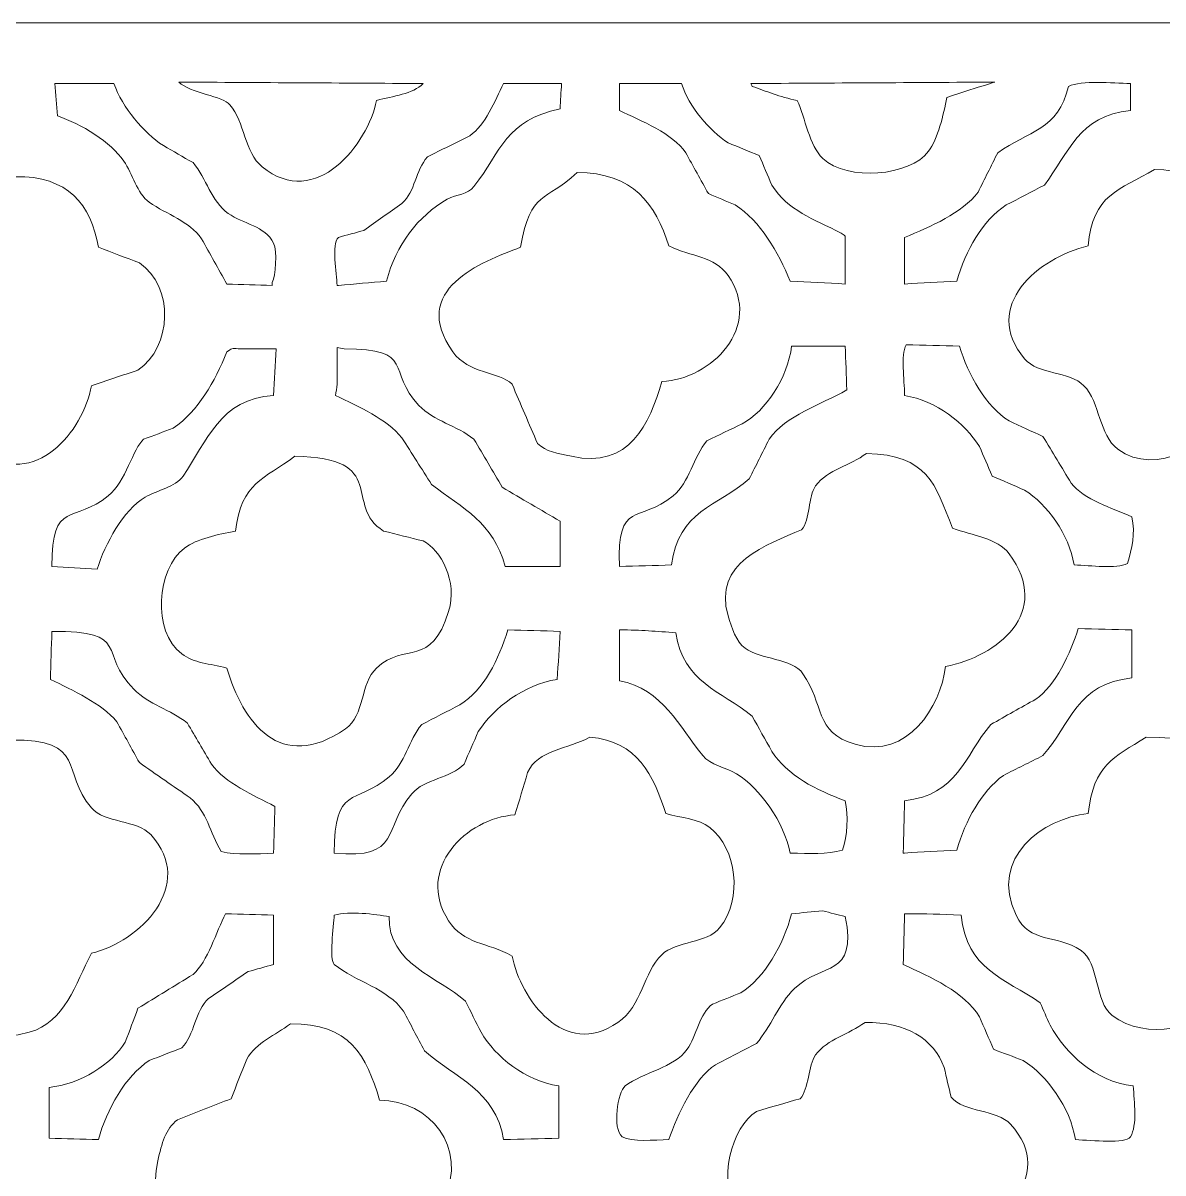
# Model space of a CAD drawing. Header units: centimetres. Extents: x -27.5 to -1.9, y -9.6 to -4.5.
# Drawn here: x -10.521 to -8.03, y -6.987 to -4.475 of the extents above; entities that cross this region are included whole.
import ezdxf

# ---------------------------------------------------------------- set-up
doc = ezdxf.new("R2010")
doc.units = ezdxf.units.CM
doc.header["$MEASUREMENT"] = 0
doc.layers.add('layer 1', color=7, linetype='Continuous')

msp = doc.modelspace()

# ---------------------------------------------------------------- linework, layer by layer
at = {"layer": 'layer 1', "color": 7, "lineweight": 9}
for points, knots in [([(-13.01142, -4.47497), (-13.01142, -4.47497), (-1.85083, -4.47497), (-1.85083, -4.47497), (-1.85083, -4.47497), (-1.85083, -4.47497), (-1.85083, -9.50001), (-1.85083, -9.50001), (-1.85083, -9.50001), (-1.85083, -9.50001), (-13.01142, -9.50001), (-13.01142, -9.50001), (-13.01142, -9.50001), (-13.01142, -9.50001), (-13.01142, -4.47497), (-13.01142, -4.47497)], [0, 0, 0, 0, 0.2, 0.2, 0.2, 0.2, 0.4, 0.4, 0.4, 0.4, 0.6, 0.6, 0.6, 0.6, 1, 1, 1, 1]), ([(-10.45136, -4.6072), (-10.44931, -4.63084), (-10.44725, -4.6545), (-10.44519, -4.67815), (-10.44519, -4.67815), (-10.39396, -4.69482), (-10.32818, -4.73552), (-10.30021, -4.77686), (-10.30021, -4.77686), (-10.28114, -4.80504), (-10.27195, -4.84684), (-10.24469, -4.86632), (-10.24469, -4.86632), (-10.20584, -4.89407), (-10.15741, -4.90726), (-10.13055, -4.94652), (-10.13055, -4.94652), (-10.11204, -4.97942), (-10.09353, -5.01233), (-10.07502, -5.04523), (-10.07502, -5.04523), (-10.04212, -5.04626), (-10.00921, -5.04729), (-9.97631, -5.04831), (-9.97631, -5.04831), (-9.97631, -5.04626), (-9.97631, -5.0442), (-9.97631, -5.04215), (-9.97631, -5.04215), (-9.9682, -5.02729), (-9.96473, -4.97466), (-9.97323, -4.95577), (-9.97323, -4.95577), (-9.9919, -4.91797), (-10.03904, -4.91452), (-10.07194, -4.89099), (-10.07194, -4.89099), (-10.1093, -4.86428), (-10.11977, -4.81499), (-10.14906, -4.77994), (-10.14906, -4.77994), (-10.17065, -4.7676), (-10.19225, -4.75526), (-10.21384, -4.74293), (-10.21384, -4.74293), (-10.25707, -4.71401), (-10.30372, -4.66021), (-10.3218, -4.6072), (-10.3218, -4.6072), (-10.36499, -4.6072), (-10.40818, -4.6072), (-10.45136, -4.6072)], [0, 0, 0, 0, 0.0714286, 0.0714286, 0.0714286, 0.0714286, 0.1428571, 0.1428571, 0.1428571, 0.1428571, 0.2142857, 0.2142857, 0.2142857, 0.2142857, 0.2857143, 0.2857143, 0.2857143, 0.2857143, 0.3571429, 0.3571429, 0.3571429, 0.3571429, 0.4285714, 0.4285714, 0.4285714, 0.4285714, 0.5, 0.5, 0.5, 0.5, 0.5714286, 0.5714286, 0.5714286, 0.5714286, 0.6428571, 0.6428571, 0.6428571, 0.6428571, 0.7142857, 0.7142857, 0.7142857, 0.7142857, 0.7857143, 0.7857143, 0.7857143, 0.7857143, 0.8571429, 0.8571429, 0.8571429, 0.8571429, 1, 1, 1, 1]), ([(-10.17991, -4.60411), (-10.15583, -4.62844), (-10.08255, -4.63464), (-10.06886, -4.65347), (-10.06886, -4.65347), (-10.03563, -4.69136), (-10.03715, -4.7574), (-9.99791, -4.7892), (-9.99791, -4.7892), (-9.87975, -4.88493), (-9.76728, -4.73882), (-9.74804, -4.64421), (-9.74804, -4.64421), (-9.71196, -4.6346), (-9.66888, -4.6304), (-9.64625, -4.6072), (-9.64625, -4.6072), (-9.82412, -4.60617), (-10.00204, -4.60514), (-10.17991, -4.60411)], [0, 0, 0, 0, 0.1666667, 0.1666667, 0.1666667, 0.1666667, 0.3333333, 0.3333333, 0.3333333, 0.3333333, 0.5, 0.5, 0.5, 0.5, 0.6666667, 0.6666667, 0.6666667, 0.6666667, 1, 1, 1, 1]), ([(-9.34394, -4.6072), (-9.3861, -4.6072), (-9.42826, -4.6072), (-9.47042, -4.6072), (-9.47042, -4.6072), (-9.4895, -4.64593), (-9.51028, -4.69768), (-9.54445, -4.72133), (-9.54445, -4.72133), (-9.57529, -4.73676), (-9.60615, -4.75218), (-9.63699, -4.7676), (-9.63699, -4.7676), (-9.66281, -4.79745), (-9.66371, -4.84298), (-9.69252, -4.8694), (-9.69252, -4.8694), (-9.72028, -4.88893), (-9.74805, -4.90847), (-9.77581, -4.92801), (-9.77581, -4.92801), (-9.79431, -4.93315), (-9.81282, -4.93829), (-9.83133, -4.94343), (-9.83133, -4.94343), (-9.8474, -4.95885), (-9.8346, -5.02167), (-9.83442, -5.04831), (-9.83442, -5.04831), (-9.83339, -5.04831), (-9.83236, -5.04831), (-9.83133, -5.04831), (-9.83133, -5.04831), (-9.79637, -5.04523), (-9.76141, -5.04214), (-9.72645, -5.03906), (-9.72645, -5.03906), (-9.70535, -4.95959), (-9.65776, -4.89652), (-9.59381, -4.86015), (-9.59381, -4.86015), (-9.57304, -4.84833), (-9.54909, -4.85057), (-9.5352, -4.83238), (-9.5352, -4.83238), (-9.47512, -4.75375), (-9.46588, -4.68754), (-9.34703, -4.66272), (-9.34703, -4.66272), (-9.346, -4.64422), (-9.34497, -4.6257), (-9.34394, -4.6072)], [0, 0, 0, 0, 0.0714286, 0.0714286, 0.0714286, 0.0714286, 0.1428571, 0.1428571, 0.1428571, 0.1428571, 0.2142857, 0.2142857, 0.2142857, 0.2142857, 0.2857143, 0.2857143, 0.2857143, 0.2857143, 0.3571429, 0.3571429, 0.3571429, 0.3571429, 0.4285714, 0.4285714, 0.4285714, 0.4285714, 0.5, 0.5, 0.5, 0.5, 0.5714286, 0.5714286, 0.5714286, 0.5714286, 0.6428571, 0.6428571, 0.6428571, 0.6428571, 0.7142857, 0.7142857, 0.7142857, 0.7142857, 0.7857143, 0.7857143, 0.7857143, 0.7857143, 0.8571429, 0.8571429, 0.8571429, 0.8571429, 1, 1, 1, 1]), ([(-9.21747, -4.6072), (-9.21747, -4.62673), (-9.21747, -4.64627), (-9.21747, -4.66581), (-9.21747, -4.66581), (-9.17011, -4.6894), (-9.101, -4.71553), (-9.07248, -4.75835), (-9.07248, -4.75835), (-9.05603, -4.78817), (-9.03958, -4.81799), (-9.02313, -4.84781), (-9.02313, -4.84781), (-9.00359, -4.85603), (-8.98405, -4.86426), (-8.96452, -4.87248), (-8.96452, -4.87248), (-8.90927, -4.90733), (-8.87071, -4.97544), (-8.84421, -5.03906), (-8.84421, -5.03906), (-8.80412, -5.04112), (-8.76401, -5.04317), (-8.72391, -5.04523), (-8.72391, -5.04523), (-8.72391, -5.01027), (-8.72391, -4.97531), (-8.72391, -4.94035), (-8.72391, -4.94035), (-8.72699, -4.93829), (-8.73008, -4.93624), (-8.73316, -4.93418), (-8.73316, -4.93418), (-8.79447, -4.90226), (-8.84857, -4.88544), (-8.88431, -4.8293), (-8.88431, -4.8293), (-8.89357, -4.80771), (-8.90282, -4.78611), (-8.91208, -4.76452), (-8.91208, -4.76452), (-8.9347, -4.75527), (-8.95732, -4.74601), (-8.97994, -4.73676), (-8.97994, -4.73676), (-9.02077, -4.70982), (-9.06583, -4.65833), (-9.08174, -4.6072), (-9.08174, -4.6072), (-9.12698, -4.6072), (-9.17223, -4.6072), (-9.21747, -4.6072)], [0, 0, 0, 0, 0.0714286, 0.0714286, 0.0714286, 0.0714286, 0.1428571, 0.1428571, 0.1428571, 0.1428571, 0.2142857, 0.2142857, 0.2142857, 0.2142857, 0.2857143, 0.2857143, 0.2857143, 0.2857143, 0.3571429, 0.3571429, 0.3571429, 0.3571429, 0.4285714, 0.4285714, 0.4285714, 0.4285714, 0.5, 0.5, 0.5, 0.5, 0.5714286, 0.5714286, 0.5714286, 0.5714286, 0.6428571, 0.6428571, 0.6428571, 0.6428571, 0.7142857, 0.7142857, 0.7142857, 0.7142857, 0.7857143, 0.7857143, 0.7857143, 0.7857143, 0.8571429, 0.8571429, 0.8571429, 0.8571429, 1, 1, 1, 1]), ([(-8.39693, -4.60411), (-8.57479, -4.60514), (-8.75272, -4.60617), (-8.93059, -4.6072), (-8.93059, -4.6072), (-8.92956, -4.60925), (-8.92853, -4.61131), (-8.9275, -4.61337), (-8.9275, -4.61337), (-8.89643, -4.624), (-8.86804, -4.63624), (-8.82879, -4.64421), (-8.82879, -4.64421), (-8.81127, -4.68325), (-8.80279, -4.74276), (-8.77326, -4.77069), (-8.77326, -4.77069), (-8.71929, -4.82175), (-8.58268, -4.80957), (-8.54191, -4.75526), (-8.54191, -4.75526), (-8.5213, -4.72782), (-8.50969, -4.67523), (-8.50181, -4.63805), (-8.50181, -4.63805), (-8.48381, -4.63056), (-8.39693, -4.60411), (-8.39693, -4.60411)], [0, 0, 0, 0, 0.125, 0.125, 0.125, 0.125, 0.25, 0.25, 0.25, 0.25, 0.375, 0.375, 0.375, 0.375, 0.5, 0.5, 0.5, 0.5, 0.625, 0.625, 0.625, 0.625, 0.75, 0.75, 0.75, 0.75, 1, 1, 1, 1]), ([(-8.10079, -4.6072), (-8.14152, -4.60636), (-8.20675, -4.59953), (-8.23652, -4.61337), (-8.23652, -4.61337), (-8.25744, -4.70815), (-8.32536, -4.71184), (-8.39076, -4.75835), (-8.39076, -4.75835), (-8.40515, -4.78714), (-8.41955, -4.81593), (-8.43394, -4.84472), (-8.43394, -4.84472), (-8.46794, -4.8904), (-8.53871, -4.92002), (-8.59435, -4.94343), (-8.59435, -4.94343), (-8.59435, -4.97736), (-8.59435, -5.0113), (-8.59435, -5.04523), (-8.59435, -5.04523), (-8.55631, -5.04317), (-8.51826, -5.04112), (-8.48021, -5.03906), (-8.48021, -5.03906), (-8.46061, -4.97143), (-8.42467, -4.90724), (-8.37225, -4.87248), (-8.37225, -4.87248), (-8.34449, -4.85809), (-8.31672, -4.84369), (-8.28896, -4.8293), (-8.28896, -4.8293), (-8.23561, -4.75896), (-8.21397, -4.67714), (-8.10079, -4.66581), (-8.10079, -4.66581), (-8.10079, -4.64627), (-8.10079, -4.62673), (-8.10079, -4.6072)], [0, 0, 0, 0, 0.0909091, 0.0909091, 0.0909091, 0.0909091, 0.1818182, 0.1818182, 0.1818182, 0.1818182, 0.2727273, 0.2727273, 0.2727273, 0.2727273, 0.3636364, 0.3636364, 0.3636364, 0.3636364, 0.4545455, 0.4545455, 0.4545455, 0.4545455, 0.5454545, 0.5454545, 0.5454545, 0.5454545, 0.6363636, 0.6363636, 0.6363636, 0.6363636, 0.7272727, 0.7272727, 0.7272727, 0.7272727, 0.8181818, 0.8181818, 0.8181818, 0.8181818, 1, 1, 1, 1]), ([(-8.04835, -4.79537), (-8.12428, -4.83987), (-8.18414, -4.84898), (-8.19333, -4.96194), (-8.19333, -4.96194), (-8.30134, -4.98729), (-8.42858, -5.09339), (-8.33215, -5.20872), (-8.33215, -5.20872), (-8.30283, -5.24378), (-8.23409, -5.23501), (-8.20259, -5.26733), (-8.20259, -5.26733), (-8.16689, -5.30395), (-8.17, -5.37496), (-8.12855, -5.40614), (-8.12855, -5.40614), (-8.0457, -5.46848), (-7.92116, -5.39062), (-7.89103, -5.32903), (-7.89103, -5.32903), (-7.88692, -5.30538), (-7.8828, -5.28172), (-7.87869, -5.25808), (-7.87869, -5.25808), (-7.8011, -5.23672), (-7.64254, -5.1625), (-7.72137, -5.04523), (-7.72137, -5.04523), (-7.75467, -4.99568), (-7.81635, -4.98322), (-7.87252, -4.95577), (-7.87252, -4.95577), (-7.89197, -4.86139), (-7.93381, -4.79522), (-8.04835, -4.79537)], [0, 0, 0, 0, 0.1, 0.1, 0.1, 0.1, 0.2, 0.2, 0.2, 0.2, 0.3, 0.3, 0.3, 0.3, 0.4, 0.4, 0.4, 0.4, 0.5, 0.5, 0.5, 0.5, 0.6, 0.6, 0.6, 0.6, 0.7, 0.7, 0.7, 0.7, 0.8, 0.8, 0.8, 0.8, 1, 1, 1, 1]), ([(-10.53774, -4.81079), (-10.57128, -4.83176), (-10.61451, -4.84656), (-10.63645, -4.87865), (-10.63645, -4.87865), (-10.64776, -4.91053), (-10.65907, -4.94241), (-10.67038, -4.97428), (-10.67038, -4.97428), (-10.68889, -4.97839), (-10.7074, -4.98251), (-10.72591, -4.98662), (-10.72591, -4.98662), (-10.77545, -5.00966), (-10.86033, -5.0714), (-10.83696, -5.16245), (-10.83696, -5.16245), (-10.81087, -5.26409), (-10.75475, -5.22038), (-10.68889, -5.26733), (-10.68889, -5.26733), (-10.64667, -5.29743), (-10.65803, -5.38288), (-10.61485, -5.41231), (-10.61485, -5.41231), (-10.49264, -5.49563), (-10.38953, -5.36731), (-10.37116, -5.26733), (-10.37116, -5.26733), (-10.33723, -5.25602), (-10.30329, -5.24471), (-10.26936, -5.2334), (-10.26936, -5.2334), (-10.19484, -5.18285), (-10.18966, -5.05138), (-10.26628, -4.99896), (-10.26628, -4.99896), (-10.2961, -4.98765), (-10.32592, -4.97634), (-10.35574, -4.96503), (-10.35574, -4.96503), (-10.37198, -4.87203), (-10.4226, -4.80829), (-10.53774, -4.81079)], [0, 0, 0, 0, 0.0833333, 0.0833333, 0.0833333, 0.0833333, 0.1666667, 0.1666667, 0.1666667, 0.1666667, 0.25, 0.25, 0.25, 0.25, 0.3333333, 0.3333333, 0.3333333, 0.3333333, 0.4166667, 0.4166667, 0.4166667, 0.4166667, 0.5, 0.5, 0.5, 0.5, 0.5833333, 0.5833333, 0.5833333, 0.5833333, 0.6666667, 0.6666667, 0.6666667, 0.6666667, 0.75, 0.75, 0.75, 0.75, 0.8333333, 0.8333333, 0.8333333, 0.8333333, 1, 1, 1, 1]), ([(-9.31001, -4.80154), (-9.37984, -4.8679), (-9.41101, -4.83802), (-9.4334, -4.96503), (-9.4334, -4.96503), (-9.51966, -4.99753), (-9.67787, -5.05745), (-9.58147, -5.1933), (-9.58147, -5.1933), (-9.54691, -5.242), (-9.48134, -5.23576), (-9.45191, -5.26425), (-9.45191, -5.26425), (-9.4334, -5.30743), (-9.41489, -5.35062), (-9.39638, -5.39381), (-9.39638, -5.39381), (-9.37775, -5.41153), (-9.35268, -5.41487), (-9.32235, -5.42157), (-9.32235, -5.42157), (-9.19536, -5.44962), (-9.1514, -5.35088), (-9.12493, -5.25808), (-9.12493, -5.25808), (-9.01609, -5.25397), (-8.90289, -5.13778), (-8.97994, -5.02672), (-8.97994, -5.02672), (-9.00978, -4.98372), (-9.05991, -4.98633), (-9.1095, -4.96194), (-9.1095, -4.96194), (-9.13822, -4.87072), (-9.18683, -4.80172), (-9.31001, -4.80154)], [0, 0, 0, 0, 0.1, 0.1, 0.1, 0.1, 0.2, 0.2, 0.2, 0.2, 0.3, 0.3, 0.3, 0.3, 0.4, 0.4, 0.4, 0.4, 0.5, 0.5, 0.5, 0.5, 0.6, 0.6, 0.6, 0.6, 0.7, 0.7, 0.7, 0.7, 0.8, 0.8, 0.8, 0.8, 1, 1, 1, 1]), ([(-10.45753, -5.66218), (-10.42463, -5.66423), (-10.39172, -5.66629), (-10.35882, -5.66835), (-10.35882, -5.66835), (-10.34111, -5.6128), (-10.30101, -5.53926), (-10.25394, -5.51103), (-10.25394, -5.51103), (-10.22748, -5.49515), (-10.18761, -5.48942), (-10.17065, -5.46475), (-10.17065, -5.46475), (-10.11952, -5.3904), (-10.08993, -5.295), (-9.97323, -5.28892), (-9.97323, -5.28892), (-9.97117, -5.255), (-9.96912, -5.22106), (-9.96706, -5.18713), (-9.96706, -5.18713), (-9.99482, -5.18713), (-10.02259, -5.18713), (-10.05035, -5.18713), (-10.05035, -5.18713), (-10.06424, -5.18427), (-10.06451, -5.18673), (-10.07502, -5.1933), (-10.07502, -5.1933), (-10.10195, -5.25916), (-10.13691, -5.32244), (-10.19225, -5.35987), (-10.19225, -5.35987), (-10.21384, -5.3681), (-10.23543, -5.37633), (-10.25702, -5.38455), (-10.25702, -5.38455), (-10.27995, -5.40412), (-10.29632, -5.47671), (-10.33414, -5.50794), (-10.33414, -5.50794), (-10.40875, -5.56954), (-10.45804, -5.51468), (-10.45753, -5.66218)], [0, 0, 0, 0, 0.0833333, 0.0833333, 0.0833333, 0.0833333, 0.1666667, 0.1666667, 0.1666667, 0.1666667, 0.25, 0.25, 0.25, 0.25, 0.3333333, 0.3333333, 0.3333333, 0.3333333, 0.4166667, 0.4166667, 0.4166667, 0.4166667, 0.5, 0.5, 0.5, 0.5, 0.5833333, 0.5833333, 0.5833333, 0.5833333, 0.6666667, 0.6666667, 0.6666667, 0.6666667, 0.75, 0.75, 0.75, 0.75, 0.8333333, 0.8333333, 0.8333333, 0.8333333, 1, 1, 1, 1]), ([(-9.34703, -5.66218), (-9.34703, -5.62928), (-9.34703, -5.59637), (-9.34703, -5.56347), (-9.34703, -5.56347), (-9.38918, -5.53879), (-9.43135, -5.51411), (-9.4735, -5.48943), (-9.4735, -5.48943), (-9.49406, -5.45448), (-9.51463, -5.41951), (-9.5352, -5.38455), (-9.5352, -5.38455), (-9.57338, -5.35346), (-9.62208, -5.34552), (-9.6555, -5.31052), (-9.6555, -5.31052), (-9.72711, -5.23552), (-9.6616, -5.18587), (-9.81899, -5.18713), (-9.81899, -5.18713), (-9.82413, -5.1861), (-9.82927, -5.18507), (-9.83442, -5.18404), (-9.83442, -5.18404), (-9.83442, -5.21077), (-9.83442, -5.23752), (-9.83442, -5.26425), (-9.83442, -5.26425), (-9.83544, -5.27247), (-9.83647, -5.2807), (-9.8375, -5.28892), (-9.8375, -5.28892), (-9.78731, -5.31294), (-9.72602, -5.34028), (-9.69252, -5.38147), (-9.69252, -5.38147), (-9.67093, -5.4154), (-9.64933, -5.44933), (-9.62774, -5.48326), (-9.62774, -5.48326), (-9.55992, -5.53589), (-9.49247, -5.56605), (-9.46733, -5.66218), (-9.46733, -5.66218), (-9.42723, -5.66218), (-9.38712, -5.66218), (-9.34703, -5.66218)], [0, 0, 0, 0, 0.0769231, 0.0769231, 0.0769231, 0.0769231, 0.1538462, 0.1538462, 0.1538462, 0.1538462, 0.2307692, 0.2307692, 0.2307692, 0.2307692, 0.3076923, 0.3076923, 0.3076923, 0.3076923, 0.3846154, 0.3846154, 0.3846154, 0.3846154, 0.4615385, 0.4615385, 0.4615385, 0.4615385, 0.5384615, 0.5384615, 0.5384615, 0.5384615, 0.6153846, 0.6153846, 0.6153846, 0.6153846, 0.6923077, 0.6923077, 0.6923077, 0.6923077, 0.7692308, 0.7692308, 0.7692308, 0.7692308, 0.8461538, 0.8461538, 0.8461538, 0.8461538, 1, 1, 1, 1]), ([(-9.21747, -5.66218), (-9.17943, -5.66115), (-9.14137, -5.66012), (-9.10333, -5.65909), (-9.10333, -5.65909), (-9.08918, -5.54044), (-9.00367, -5.5315), (-8.93367, -5.47092), (-8.93367, -5.47092), (-8.91928, -5.44214), (-8.90488, -5.41334), (-8.89048, -5.38455), (-8.89048, -5.38455), (-8.85382, -5.33194), (-8.7776, -5.30958), (-8.72082, -5.27659), (-8.72082, -5.27659), (-8.72185, -5.24471), (-8.72288, -5.21283), (-8.72391, -5.18096), (-8.72391, -5.18096), (-8.76298, -5.18096), (-8.80206, -5.18096), (-8.84113, -5.18096), (-8.84113, -5.18096), (-8.85002, -5.25112), (-8.89754, -5.32232), (-8.9491, -5.35062), (-8.9491, -5.35062), (-8.9748, -5.36296), (-9.00051, -5.3753), (-9.02621, -5.38764), (-9.02621, -5.38764), (-9.05651, -5.42387), (-9.06409, -5.47783), (-9.10025, -5.50794), (-9.10025, -5.50794), (-9.17497, -5.57017), (-9.22236, -5.51415), (-9.21747, -5.66218)], [0, 0, 0, 0, 0.0909091, 0.0909091, 0.0909091, 0.0909091, 0.1818182, 0.1818182, 0.1818182, 0.1818182, 0.2727273, 0.2727273, 0.2727273, 0.2727273, 0.3636364, 0.3636364, 0.3636364, 0.3636364, 0.4545455, 0.4545455, 0.4545455, 0.4545455, 0.5454545, 0.5454545, 0.5454545, 0.5454545, 0.6363636, 0.6363636, 0.6363636, 0.6363636, 0.7272727, 0.7272727, 0.7272727, 0.7272727, 0.8181818, 0.8181818, 0.8181818, 0.8181818, 1, 1, 1, 1]), ([(-8.59126, -5.17787), (-8.60255, -5.20221), (-8.5951, -5.25208), (-8.59435, -5.28892), (-8.59435, -5.28892), (-8.52432, -5.30007), (-8.46292, -5.34983), (-8.43086, -5.39997), (-8.43086, -5.39997), (-8.4216, -5.42157), (-8.41235, -5.44316), (-8.4031, -5.46475), (-8.4031, -5.46475), (-8.37945, -5.47504), (-8.35579, -5.48532), (-8.33215, -5.4956), (-8.33215, -5.4956), (-8.28327, -5.52636), (-8.23504, -5.59159), (-8.22418, -5.65909), (-8.22418, -5.65909), (-8.18561, -5.65989), (-8.13332, -5.66824), (-8.10696, -5.65601), (-8.10696, -5.65601), (-8.09801, -5.62309), (-8.08932, -5.59019), (-8.09771, -5.55421), (-8.09771, -5.55421), (-8.14117, -5.53391), (-8.20262, -5.51683), (-8.23035, -5.48018), (-8.23035, -5.48018), (-8.25091, -5.44625), (-8.27148, -5.41231), (-8.29204, -5.37838), (-8.29204, -5.37838), (-8.31672, -5.36707), (-8.3414, -5.35576), (-8.36608, -5.34445), (-8.36608, -5.34445), (-8.4153, -5.31317), (-8.45703, -5.24337), (-8.47404, -5.18096), (-8.47404, -5.18096), (-8.51311, -5.17993), (-8.5522, -5.1789), (-8.59126, -5.17787)], [0, 0, 0, 0, 0.0769231, 0.0769231, 0.0769231, 0.0769231, 0.1538462, 0.1538462, 0.1538462, 0.1538462, 0.2307692, 0.2307692, 0.2307692, 0.2307692, 0.3076923, 0.3076923, 0.3076923, 0.3076923, 0.3846154, 0.3846154, 0.3846154, 0.3846154, 0.4615385, 0.4615385, 0.4615385, 0.4615385, 0.5384615, 0.5384615, 0.5384615, 0.5384615, 0.6153846, 0.6153846, 0.6153846, 0.6153846, 0.6923077, 0.6923077, 0.6923077, 0.6923077, 0.7692308, 0.7692308, 0.7692308, 0.7692308, 0.8461538, 0.8461538, 0.8461538, 0.8461538, 1, 1, 1, 1]), ([(-9.92696, -5.42157), (-9.99347, -5.47235), (-10.0433, -5.47739), (-10.05652, -5.58506), (-10.05652, -5.58506), (-10.0946, -5.59225), (-10.14094, -5.60195), (-10.16757, -5.62208), (-10.16757, -5.62208), (-10.2279, -5.66767), (-10.2398, -5.80407), (-10.17374, -5.85343), (-10.17374, -5.85343), (-10.14697, -5.87343), (-10.11373, -5.87442), (-10.07502, -5.88428), (-10.07502, -5.88428), (-10.04069, -6.0027), (-9.9583, -6.11565), (-9.81591, -6.01692), (-9.81591, -6.01692), (-9.77331, -5.98739), (-9.78435, -5.91786), (-9.74804, -5.88428), (-9.74804, -5.88428), (-9.68473, -5.82573), (-9.62877, -5.88528), (-9.59072, -5.76089), (-9.59072, -5.76089), (-9.57037, -5.69435), (-9.60774, -5.6265), (-9.64625, -5.60665), (-9.64625, -5.60665), (-9.67503, -5.59945), (-9.70383, -5.59226), (-9.73262, -5.58506), (-9.73262, -5.58506), (-9.82252, -5.52921), (-9.7181, -5.42427), (-9.92696, -5.42157)], [0, 0, 0, 0, 0.0909091, 0.0909091, 0.0909091, 0.0909091, 0.1818182, 0.1818182, 0.1818182, 0.1818182, 0.2727273, 0.2727273, 0.2727273, 0.2727273, 0.3636364, 0.3636364, 0.3636364, 0.3636364, 0.4545455, 0.4545455, 0.4545455, 0.4545455, 0.5454545, 0.5454545, 0.5454545, 0.5454545, 0.6363636, 0.6363636, 0.6363636, 0.6363636, 0.7272727, 0.7272727, 0.7272727, 0.7272727, 0.8181818, 0.8181818, 0.8181818, 0.8181818, 1, 1, 1, 1]), ([(-8.67764, -5.4154), (-8.71365, -5.44215), (-8.76223, -5.45033), (-8.78869, -5.48635), (-8.78869, -5.48635), (-8.8052, -5.50883), (-8.80034, -5.56051), (-8.81954, -5.58197), (-8.81954, -5.58197), (-8.89474, -5.61571), (-9.01434, -5.65218), (-8.97994, -5.77014), (-8.97994, -5.77014), (-8.97216, -5.79683), (-8.96253, -5.82667), (-8.94293, -5.84109), (-8.94293, -5.84109), (-8.90952, -5.86566), (-8.84018, -5.86278), (-8.81645, -5.89662), (-8.81645, -5.89662), (-8.76972, -5.96325), (-8.79232, -6.02468), (-8.70232, -6.05085), (-8.70232, -6.05085), (-8.587, -6.08439), (-8.51591, -5.9682), (-8.50489, -5.88119), (-8.50489, -5.88119), (-8.39193, -5.85857), (-8.27045, -5.76344), (-8.36608, -5.63441), (-8.36608, -5.63441), (-8.39088, -5.60095), (-8.44693, -5.59429), (-8.48947, -5.57889), (-8.48947, -5.57889), (-8.52817, -5.48072), (-8.54371, -5.41912), (-8.67764, -5.4154)], [0, 0, 0, 0, 0.0909091, 0.0909091, 0.0909091, 0.0909091, 0.1818182, 0.1818182, 0.1818182, 0.1818182, 0.2727273, 0.2727273, 0.2727273, 0.2727273, 0.3636364, 0.3636364, 0.3636364, 0.3636364, 0.4545455, 0.4545455, 0.4545455, 0.4545455, 0.5454545, 0.5454545, 0.5454545, 0.5454545, 0.6363636, 0.6363636, 0.6363636, 0.6363636, 0.7272727, 0.7272727, 0.7272727, 0.7272727, 0.8181818, 0.8181818, 0.8181818, 0.8181818, 1, 1, 1, 1]), ([(-10.45753, -5.80408), (-10.45856, -5.83903), (-10.45959, -5.874), (-10.46062, -5.90896), (-10.46062, -5.90896), (-10.41164, -5.9329), (-10.34931, -5.96139), (-10.31564, -6.0015), (-10.31564, -6.0015), (-10.29918, -6.03131), (-10.28273, -6.06114), (-10.26628, -6.09096), (-10.26628, -6.09096), (-10.22927, -6.11666), (-10.19224, -6.14237), (-10.15523, -6.16807), (-10.15523, -6.16807), (-10.1178, -6.19777), (-10.11321, -6.24305), (-10.08736, -6.28529), (-10.08736, -6.28529), (-10.05528, -6.29275), (-10.00972, -6.29046), (-9.97323, -6.28838), (-9.97323, -6.28838), (-9.9722, -6.25445), (-9.97117, -6.22051), (-9.97014, -6.18658), (-9.97014, -6.18658), (-10.01747, -6.1616), (-10.07824, -6.13602), (-10.10896, -6.09404), (-10.10896, -6.09404), (-10.12644, -6.06422), (-10.14392, -6.0344), (-10.1614, -6.00458), (-10.1614, -6.00458), (-10.19913, -5.97487), (-10.24559, -5.96411), (-10.27862, -5.93055), (-10.27862, -5.93055), (-10.35762, -5.85027), (-10.28221, -5.80385), (-10.45753, -5.80408)], [0, 0, 0, 0, 0.0833333, 0.0833333, 0.0833333, 0.0833333, 0.1666667, 0.1666667, 0.1666667, 0.1666667, 0.25, 0.25, 0.25, 0.25, 0.3333333, 0.3333333, 0.3333333, 0.3333333, 0.4166667, 0.4166667, 0.4166667, 0.4166667, 0.5, 0.5, 0.5, 0.5, 0.5833333, 0.5833333, 0.5833333, 0.5833333, 0.6666667, 0.6666667, 0.6666667, 0.6666667, 0.75, 0.75, 0.75, 0.75, 0.8333333, 0.8333333, 0.8333333, 0.8333333, 1, 1, 1, 1]), ([(-9.34703, -5.80408), (-9.38507, -5.80305), (-9.42312, -5.80202), (-9.46116, -5.80099), (-9.46116, -5.80099), (-9.48038, -5.86457), (-9.51422, -5.93287), (-9.56604, -5.96448), (-9.56604, -5.96448), (-9.5938, -5.97888), (-9.62157, -5.99327), (-9.64933, -6.00767), (-9.64933, -6.00767), (-9.67953, -6.04278), (-9.68477, -6.09214), (-9.72028, -6.1218), (-9.72028, -6.1218), (-9.79517, -6.18437), (-9.84047, -6.13924), (-9.84058, -6.28838), (-9.84058, -6.28838), (-9.69274, -6.30309), (-9.73488, -6.23467), (-9.67092, -6.15882), (-9.67092, -6.15882), (-9.64355, -6.12636), (-9.58521, -6.12482), (-9.55679, -6.09404), (-9.55679, -6.09404), (-9.54651, -6.07039), (-9.53622, -6.04674), (-9.52594, -6.02309), (-9.52594, -6.02309), (-9.4907, -5.97018), (-9.428, -5.92155), (-9.3532, -5.90896), (-9.3532, -5.90896), (-9.35114, -5.874), (-9.34908, -5.83903), (-9.34703, -5.80408)], [0, 0, 0, 0, 0.0909091, 0.0909091, 0.0909091, 0.0909091, 0.1818182, 0.1818182, 0.1818182, 0.1818182, 0.2727273, 0.2727273, 0.2727273, 0.2727273, 0.3636364, 0.3636364, 0.3636364, 0.3636364, 0.4545455, 0.4545455, 0.4545455, 0.4545455, 0.5454545, 0.5454545, 0.5454545, 0.5454545, 0.6363636, 0.6363636, 0.6363636, 0.6363636, 0.7272727, 0.7272727, 0.7272727, 0.7272727, 0.8181818, 0.8181818, 0.8181818, 0.8181818, 1, 1, 1, 1]), ([(-9.21747, -5.80099), (-9.21747, -5.838), (-9.21747, -5.87503), (-9.21747, -5.91204), (-9.21747, -5.91204), (-9.12303, -5.93009), (-9.08621, -6.01268), (-9.03547, -6.07553), (-9.03547, -6.07553), (-9.01805, -6.0971), (-8.98595, -6.10063), (-8.96143, -6.11563), (-8.96143, -6.11563), (-8.90975, -6.14725), (-8.85822, -6.22095), (-8.84421, -6.28838), (-8.84421, -6.28838), (-8.80159, -6.28935), (-8.76406, -6.29188), (-8.73008, -6.28221), (-8.73008, -6.28221), (-8.71912, -6.25069), (-8.71706, -6.20695), (-8.72391, -6.17424), (-8.72391, -6.17424), (-8.78646, -6.15136), (-8.85203, -6.11823), (-8.88431, -6.06628), (-8.88431, -6.06628), (-8.89871, -6.04057), (-8.91311, -6.01486), (-8.9275, -5.98916), (-8.9275, -5.98916), (-8.99586, -5.93462), (-9.07813, -5.91491), (-9.09408, -5.80716), (-9.09408, -5.80716), (-9.13654, -5.80415), (-9.16912, -5.80088), (-9.21747, -5.80099)], [0, 0, 0, 0, 0.0909091, 0.0909091, 0.0909091, 0.0909091, 0.1818182, 0.1818182, 0.1818182, 0.1818182, 0.2727273, 0.2727273, 0.2727273, 0.2727273, 0.3636364, 0.3636364, 0.3636364, 0.3636364, 0.4545455, 0.4545455, 0.4545455, 0.4545455, 0.5454545, 0.5454545, 0.5454545, 0.5454545, 0.6363636, 0.6363636, 0.6363636, 0.6363636, 0.7272727, 0.7272727, 0.7272727, 0.7272727, 0.8181818, 0.8181818, 0.8181818, 0.8181818, 1, 1, 1, 1]), ([(-8.09771, -5.80099), (-8.13678, -5.79996), (-8.17586, -5.79893), (-8.21493, -5.79791), (-8.21493, -5.79791), (-8.23116, -5.85048), (-8.26533, -5.92416), (-8.30747, -5.95214), (-8.30747, -5.95214), (-8.34037, -5.97065), (-8.37328, -5.98916), (-8.40618, -6.00767), (-8.40618, -6.00767), (-8.4635, -6.07672), (-8.47904, -6.16191), (-8.59435, -6.17424), (-8.59435, -6.17424), (-8.59538, -6.21229), (-8.59641, -6.25034), (-8.59743, -6.28838), (-8.59743, -6.28838), (-8.59641, -6.28838), (-8.59538, -6.28838), (-8.59435, -6.28838), (-8.59435, -6.28838), (-8.55631, -6.28632), (-8.51826, -6.28427), (-8.48021, -6.28221), (-8.48021, -6.28221), (-8.46106, -6.21615), (-8.42729, -6.15522), (-8.37842, -6.11872), (-8.37842, -6.11872), (-8.34963, -6.10432), (-8.32083, -6.08993), (-8.29204, -6.07553), (-8.29204, -6.07553), (-8.23115, -6.00598), (-8.21814, -5.91781), (-8.09771, -5.90587), (-8.09771, -5.90587), (-8.09771, -5.87091), (-8.09771, -5.83595), (-8.09771, -5.80099)], [0, 0, 0, 0, 0.0833333, 0.0833333, 0.0833333, 0.0833333, 0.1666667, 0.1666667, 0.1666667, 0.1666667, 0.25, 0.25, 0.25, 0.25, 0.3333333, 0.3333333, 0.3333333, 0.3333333, 0.4166667, 0.4166667, 0.4166667, 0.4166667, 0.5, 0.5, 0.5, 0.5, 0.5833333, 0.5833333, 0.5833333, 0.5833333, 0.6666667, 0.6666667, 0.6666667, 0.6666667, 0.75, 0.75, 0.75, 0.75, 0.8333333, 0.8333333, 0.8333333, 0.8333333, 1, 1, 1, 1]), ([(-10.54699, -6.0416), (-10.62859, -6.10214), (-10.65436, -6.07599), (-10.67655, -6.20509), (-10.67655, -6.20509), (-10.78687, -6.2439), (-10.92692, -6.31766), (-10.80919, -6.45495), (-10.80919, -6.45495), (-10.7835, -6.48491), (-10.7103, -6.49267), (-10.69197, -6.51665), (-10.69197, -6.51665), (-10.6458, -6.57706), (-10.64463, -6.71951), (-10.50689, -6.68014), (-10.50689, -6.68014), (-10.42809, -6.65762), (-10.40663, -6.57435), (-10.37116, -6.5074), (-10.37116, -6.5074), (-10.26622, -6.48279), (-10.14033, -6.3588), (-10.2416, -6.24828), (-10.2416, -6.24828), (-10.27152, -6.21563), (-10.34249, -6.22337), (-10.37116, -6.18967), (-10.37116, -6.18967), (-10.43849, -6.11052), (-10.37929, -6.03977), (-10.54699, -6.0416)], [0, 0, 0, 0, 0.1111111, 0.1111111, 0.1111111, 0.1111111, 0.2222222, 0.2222222, 0.2222222, 0.2222222, 0.3333333, 0.3333333, 0.3333333, 0.3333333, 0.4444444, 0.4444444, 0.4444444, 0.4444444, 0.5555556, 0.5555556, 0.5555556, 0.5555556, 0.6666667, 0.6666667, 0.6666667, 0.6666667, 0.7777778, 0.7777778, 0.7777778, 0.7777778, 1, 1, 1, 1]), ([(-9.28225, -6.03543), (-9.3288, -6.0615), (-9.39628, -6.06264), (-9.41798, -6.11255), (-9.41798, -6.11255), (-9.42723, -6.14339), (-9.43648, -6.17425), (-9.44574, -6.20509), (-9.44574, -6.20509), (-9.55162, -6.21203), (-9.66397, -6.32213), (-9.59072, -6.43645), (-9.59072, -6.43645), (-9.55744, -6.48839), (-9.50698, -6.48246), (-9.45191, -6.51356), (-9.45191, -6.51356), (-9.43308, -6.60728), (-9.33829, -6.73988), (-9.22055, -6.65855), (-9.22055, -6.65855), (-9.16798, -6.62223), (-9.16489, -6.5493), (-9.12493, -6.51048), (-9.12493, -6.51048), (-9.09344, -6.4799), (-9.02591, -6.48652), (-8.99845, -6.45187), (-8.99845, -6.45187), (-8.94723, -6.38724), (-8.96115, -6.27824), (-9.02004, -6.23285), (-9.02004, -6.23285), (-9.04499, -6.21363), (-9.08106, -6.21201), (-9.11567, -6.20201), (-9.11567, -6.20201), (-9.14401, -6.11843), (-9.17694, -6.04399), (-9.28225, -6.03543)], [0, 0, 0, 0, 0.0909091, 0.0909091, 0.0909091, 0.0909091, 0.1818182, 0.1818182, 0.1818182, 0.1818182, 0.2727273, 0.2727273, 0.2727273, 0.2727273, 0.3636364, 0.3636364, 0.3636364, 0.3636364, 0.4545455, 0.4545455, 0.4545455, 0.4545455, 0.5454545, 0.5454545, 0.5454545, 0.5454545, 0.6363636, 0.6363636, 0.6363636, 0.6363636, 0.7272727, 0.7272727, 0.7272727, 0.7272727, 0.8181818, 0.8181818, 0.8181818, 0.8181818, 1, 1, 1, 1]), ([(-8.06686, -6.03543), (-8.13811, -6.07995), (-8.18087, -6.09562), (-8.19333, -6.20201), (-8.19333, -6.20201), (-8.29153, -6.2126), (-8.41133, -6.29833), (-8.35066, -6.42411), (-8.35066, -6.42411), (-8.31981, -6.48805), (-8.26527, -6.46387), (-8.20876, -6.50123), (-8.20876, -6.50123), (-8.16884, -6.52761), (-8.17944, -6.61402), (-8.14089, -6.64312), (-8.14089, -6.64312), (-8.06579, -6.69982), (-7.9476, -6.67265), (-7.90337, -6.60611), (-7.90337, -6.60611), (-7.88518, -6.57874), (-7.883, -6.54352), (-7.87252, -6.5074), (-7.87252, -6.5074), (-7.76229, -6.49045), (-7.63726, -6.38845), (-7.73062, -6.26679), (-7.73062, -6.26679), (-7.74894, -6.24292), (-7.78544, -6.21777), (-7.817, -6.20818), (-7.817, -6.20818), (-7.83534, -6.2026), (-7.85443, -6.2068), (-7.86635, -6.19584), (-7.86635, -6.19584), (-7.92326, -6.09873), (-7.90355, -6.03285), (-8.06686, -6.03543)], [0, 0, 0, 0, 0.0909091, 0.0909091, 0.0909091, 0.0909091, 0.1818182, 0.1818182, 0.1818182, 0.1818182, 0.2727273, 0.2727273, 0.2727273, 0.2727273, 0.3636364, 0.3636364, 0.3636364, 0.3636364, 0.4545455, 0.4545455, 0.4545455, 0.4545455, 0.5454545, 0.5454545, 0.5454545, 0.5454545, 0.6363636, 0.6363636, 0.6363636, 0.6363636, 0.7272727, 0.7272727, 0.7272727, 0.7272727, 0.8181818, 0.8181818, 0.8181818, 0.8181818, 1, 1, 1, 1]), ([(-10.4637, -6.9115), (-10.42772, -6.91252), (-10.39172, -6.91355), (-10.35574, -6.91458), (-10.35574, -6.91458), (-10.33849, -6.84901), (-10.29576, -6.77478), (-10.24469, -6.74184), (-10.24469, -6.74184), (-10.22104, -6.73258), (-10.19738, -6.72333), (-10.17374, -6.71407), (-10.17374, -6.71407), (-10.14543, -6.68615), (-10.1448, -6.63311), (-10.11513, -6.60611), (-10.11513, -6.60611), (-10.08634, -6.58657), (-10.05754, -6.56703), (-10.02875, -6.5475), (-10.02875, -6.5475), (-10.01025, -6.54236), (-9.99174, -6.53721), (-9.97323, -6.53207), (-9.97323, -6.53207), (-9.97323, -6.49609), (-9.97323, -6.46009), (-9.97323, -6.42411), (-9.97323, -6.42411), (-10.00819, -6.42308), (-10.04315, -6.42205), (-10.07811, -6.42102), (-10.07811, -6.42102), (-10.09827, -6.45974), (-10.11659, -6.52585), (-10.14906, -6.55367), (-10.14906, -6.55367), (-10.18916, -6.57834), (-10.22927, -6.60302), (-10.26936, -6.6277), (-10.26936, -6.6277), (-10.27862, -6.65237), (-10.28787, -6.67706), (-10.29713, -6.70173), (-10.29713, -6.70173), (-10.32683, -6.74946), (-10.39425, -6.79334), (-10.4637, -6.80045), (-10.4637, -6.80045), (-10.4637, -6.83746), (-10.4637, -6.87448), (-10.4637, -6.9115)], [0, 0, 0, 0, 0.0714286, 0.0714286, 0.0714286, 0.0714286, 0.1428571, 0.1428571, 0.1428571, 0.1428571, 0.2142857, 0.2142857, 0.2142857, 0.2142857, 0.2857143, 0.2857143, 0.2857143, 0.2857143, 0.3571429, 0.3571429, 0.3571429, 0.3571429, 0.4285714, 0.4285714, 0.4285714, 0.4285714, 0.5, 0.5, 0.5, 0.5, 0.5714286, 0.5714286, 0.5714286, 0.5714286, 0.6428571, 0.6428571, 0.6428571, 0.6428571, 0.7142857, 0.7142857, 0.7142857, 0.7142857, 0.7857143, 0.7857143, 0.7857143, 0.7857143, 0.8571429, 0.8571429, 0.8571429, 0.8571429, 1, 1, 1, 1]), ([(-9.35011, -6.9115), (-9.35011, -6.87345), (-9.35011, -6.8354), (-9.35011, -6.79736), (-9.35011, -6.79736), (-9.42318, -6.78613), (-9.48782, -6.73377), (-9.51977, -6.68014), (-9.51977, -6.68014), (-9.53108, -6.65752), (-9.54239, -6.6349), (-9.5537, -6.61228), (-9.5537, -6.61228), (-9.61258, -6.5597), (-9.72378, -6.52998), (-9.72028, -6.42719), (-9.72028, -6.42719), (-9.7522, -6.42233), (-9.80578, -6.41456), (-9.84058, -6.42411), (-9.84058, -6.42411), (-9.84199, -6.44803), (-9.852, -6.52075), (-9.84058, -6.53207), (-9.84058, -6.53207), (-9.79342, -6.56933), (-9.72385, -6.58428), (-9.68943, -6.63387), (-9.68943, -6.63387), (-9.67401, -6.66266), (-9.65858, -6.69145), (-9.64316, -6.72024), (-9.64316, -6.72024), (-9.57613, -6.78044), (-9.48913, -6.80512), (-9.47042, -6.91458), (-9.47042, -6.91458), (-9.43032, -6.91355), (-9.39021, -6.91252), (-9.35011, -6.9115)], [0, 0, 0, 0, 0.0909091, 0.0909091, 0.0909091, 0.0909091, 0.1818182, 0.1818182, 0.1818182, 0.1818182, 0.2727273, 0.2727273, 0.2727273, 0.2727273, 0.3636364, 0.3636364, 0.3636364, 0.3636364, 0.4545455, 0.4545455, 0.4545455, 0.4545455, 0.5454545, 0.5454545, 0.5454545, 0.5454545, 0.6363636, 0.6363636, 0.6363636, 0.6363636, 0.7272727, 0.7272727, 0.7272727, 0.7272727, 0.8181818, 0.8181818, 0.8181818, 0.8181818, 1, 1, 1, 1]), ([(-8.77326, -6.41485), (-8.79588, -6.41691), (-8.81851, -6.41897), (-8.84113, -6.42102), (-8.84113, -6.42102), (-8.85977, -6.48953), (-8.89875, -6.55967), (-8.95218, -6.59377), (-8.95218, -6.59377), (-8.97274, -6.60199), (-8.99331, -6.61022), (-9.01387, -6.61845), (-9.01387, -6.61845), (-9.0422, -6.63787), (-9.04929, -6.68903), (-9.0694, -6.71716), (-9.0694, -6.71716), (-9.09886, -6.75837), (-9.16459, -6.76679), (-9.20513, -6.79736), (-9.20513, -6.79736), (-9.2212, -6.80948), (-9.23362, -6.89069), (-9.2113, -6.90841), (-9.2113, -6.90841), (-9.19034, -6.9201), (-9.14077, -6.91529), (-9.1095, -6.91458), (-9.1095, -6.91458), (-9.09122, -6.85911), (-9.05338, -6.78059), (-9.0077, -6.75109), (-9.0077, -6.75109), (-8.97789, -6.73567), (-8.94806, -6.72024), (-8.91825, -6.70482), (-8.91825, -6.70482), (-8.88586, -6.66754), (-8.86996, -6.61879), (-8.83496, -6.58451), (-8.83496, -6.58451), (-8.77523, -6.52603), (-8.69734, -6.56201), (-8.72391, -6.42719), (-8.72391, -6.42719), (-8.74036, -6.42308), (-8.75681, -6.41897), (-8.77326, -6.41485)], [0, 0, 0, 0, 0.0769231, 0.0769231, 0.0769231, 0.0769231, 0.1538462, 0.1538462, 0.1538462, 0.1538462, 0.2307692, 0.2307692, 0.2307692, 0.2307692, 0.3076923, 0.3076923, 0.3076923, 0.3076923, 0.3846154, 0.3846154, 0.3846154, 0.3846154, 0.4615385, 0.4615385, 0.4615385, 0.4615385, 0.5384615, 0.5384615, 0.5384615, 0.5384615, 0.6153846, 0.6153846, 0.6153846, 0.6153846, 0.6923077, 0.6923077, 0.6923077, 0.6923077, 0.7692308, 0.7692308, 0.7692308, 0.7692308, 0.8461538, 0.8461538, 0.8461538, 0.8461538, 1, 1, 1, 1]), ([(-8.59435, -6.42102), (-8.59538, -6.45804), (-8.59641, -6.49506), (-8.59743, -6.53207), (-8.59743, -6.53207), (-8.53687, -6.55993), (-8.46433, -6.59124), (-8.43086, -6.64621), (-8.43086, -6.64621), (-8.42058, -6.66986), (-8.41029, -6.69351), (-8.40001, -6.71716), (-8.40001, -6.71716), (-8.37842, -6.72538), (-8.35682, -6.73361), (-8.33523, -6.74184), (-8.33523, -6.74184), (-8.28336, -6.77432), (-8.23266, -6.84314), (-8.2211, -6.91458), (-8.2211, -6.91458), (-8.18292, -6.91606), (-8.11287, -6.92461), (-8.10079, -6.90841), (-8.10079, -6.90841), (-8.08559, -6.88226), (-8.09268, -6.83253), (-8.09462, -6.79736), (-8.09462, -6.79736), (-8.17901, -6.78849), (-8.24233, -6.72497), (-8.27662, -6.66472), (-8.27662, -6.66472), (-8.28382, -6.64827), (-8.29102, -6.63181), (-8.29821, -6.61536), (-8.29821, -6.61536), (-8.37622, -6.56192), (-8.45787, -6.54413), (-8.47096, -6.42411), (-8.47096, -6.42411), (-8.51771, -6.42259), (-8.54473, -6.42056), (-8.59435, -6.42102)], [0, 0, 0, 0, 0.0833333, 0.0833333, 0.0833333, 0.0833333, 0.1666667, 0.1666667, 0.1666667, 0.1666667, 0.25, 0.25, 0.25, 0.25, 0.3333333, 0.3333333, 0.3333333, 0.3333333, 0.4166667, 0.4166667, 0.4166667, 0.4166667, 0.5, 0.5, 0.5, 0.5, 0.5833333, 0.5833333, 0.5833333, 0.5833333, 0.6666667, 0.6666667, 0.6666667, 0.6666667, 0.75, 0.75, 0.75, 0.75, 0.8333333, 0.8333333, 0.8333333, 0.8333333, 1, 1, 1, 1]), ([(-8.68072, -6.65855), (-8.71589, -6.68475), (-8.7628, -6.69433), (-8.78869, -6.7295), (-8.78869, -6.7295), (-8.80547, -6.75229), (-8.80277, -6.80404), (-8.82262, -6.82512), (-8.82262, -6.82512), (-8.85449, -6.83438), (-8.88637, -6.84363), (-8.91825, -6.85289), (-8.91825, -6.85289), (-8.97149, -6.88612), (-9.00562, -7.00682), (-8.95835, -7.07499), (-8.95835, -7.07499), (-8.9282, -7.11846), (-8.87248, -7.10621), (-8.82879, -7.13668), (-8.82879, -7.13668), (-8.79055, -7.16335), (-8.7983, -7.24335), (-8.76093, -7.27241), (-8.76093, -7.27241), (-8.63721, -7.36862), (-8.52259, -7.25162), (-8.50181, -7.13668), (-8.50181, -7.13668), (-8.39817, -7.11453), (-8.2565, -6.99634), (-8.36299, -6.88065), (-8.36299, -6.88065), (-8.39245, -6.84865), (-8.46505, -6.85476), (-8.49255, -6.82204), (-8.49255, -6.82204), (-8.49769, -6.80045), (-8.50284, -6.77885), (-8.50798, -6.75726), (-8.50798, -6.75726), (-8.53136, -6.69306), (-8.59106, -6.65776), (-8.68072, -6.65855)], [0, 0, 0, 0, 0.0833333, 0.0833333, 0.0833333, 0.0833333, 0.1666667, 0.1666667, 0.1666667, 0.1666667, 0.25, 0.25, 0.25, 0.25, 0.3333333, 0.3333333, 0.3333333, 0.3333333, 0.4166667, 0.4166667, 0.4166667, 0.4166667, 0.5, 0.5, 0.5, 0.5, 0.5833333, 0.5833333, 0.5833333, 0.5833333, 0.6666667, 0.6666667, 0.6666667, 0.6666667, 0.75, 0.75, 0.75, 0.75, 0.8333333, 0.8333333, 0.8333333, 0.8333333, 1, 1, 1, 1]), ([(-9.93621, -6.66163), (-9.96962, -6.6872), (-10.01047, -6.70123), (-10.03184, -6.73875), (-10.03184, -6.73875), (-10.04315, -6.76754), (-10.05446, -6.79634), (-10.06577, -6.82512), (-10.06577, -6.82512), (-10.10484, -6.84055), (-10.14392, -6.85597), (-10.18299, -6.87139), (-10.18299, -6.87139), (-10.20948, -6.89059), (-10.21724, -6.92298), (-10.22618, -6.96085), (-10.22618, -6.96085), (-10.25468, -7.08166), (-10.14759, -7.09977), (-10.07194, -7.13977), (-10.07194, -7.13977), (-10.05217, -7.23047), (-9.95906, -7.37001), (-9.84058, -7.28475), (-9.84058, -7.28475), (-9.79133, -7.2493), (-9.78165, -7.16255), (-9.74187, -7.13051), (-9.74187, -7.13051), (-9.69338, -7.09145), (-9.62761, -7.10565), (-9.59998, -7.04414), (-9.59998, -7.04414), (-9.54921, -6.93114), (-9.62978, -6.82993), (-9.74187, -6.82821), (-9.74187, -6.82821), (-9.76878, -6.73234), (-9.80778, -6.65921), (-9.93621, -6.66163)], [0, 0, 0, 0, 0.0909091, 0.0909091, 0.0909091, 0.0909091, 0.1818182, 0.1818182, 0.1818182, 0.1818182, 0.2727273, 0.2727273, 0.2727273, 0.2727273, 0.3636364, 0.3636364, 0.3636364, 0.3636364, 0.4545455, 0.4545455, 0.4545455, 0.4545455, 0.5454545, 0.5454545, 0.5454545, 0.5454545, 0.6363636, 0.6363636, 0.6363636, 0.6363636, 0.7272727, 0.7272727, 0.7272727, 0.7272727, 0.8181818, 0.8181818, 0.8181818, 0.8181818, 1, 1, 1, 1])]:
    msp.add_open_spline(points, degree=3, knots=knots, dxfattribs=at)

doc.saveas('drawing.dxf')
